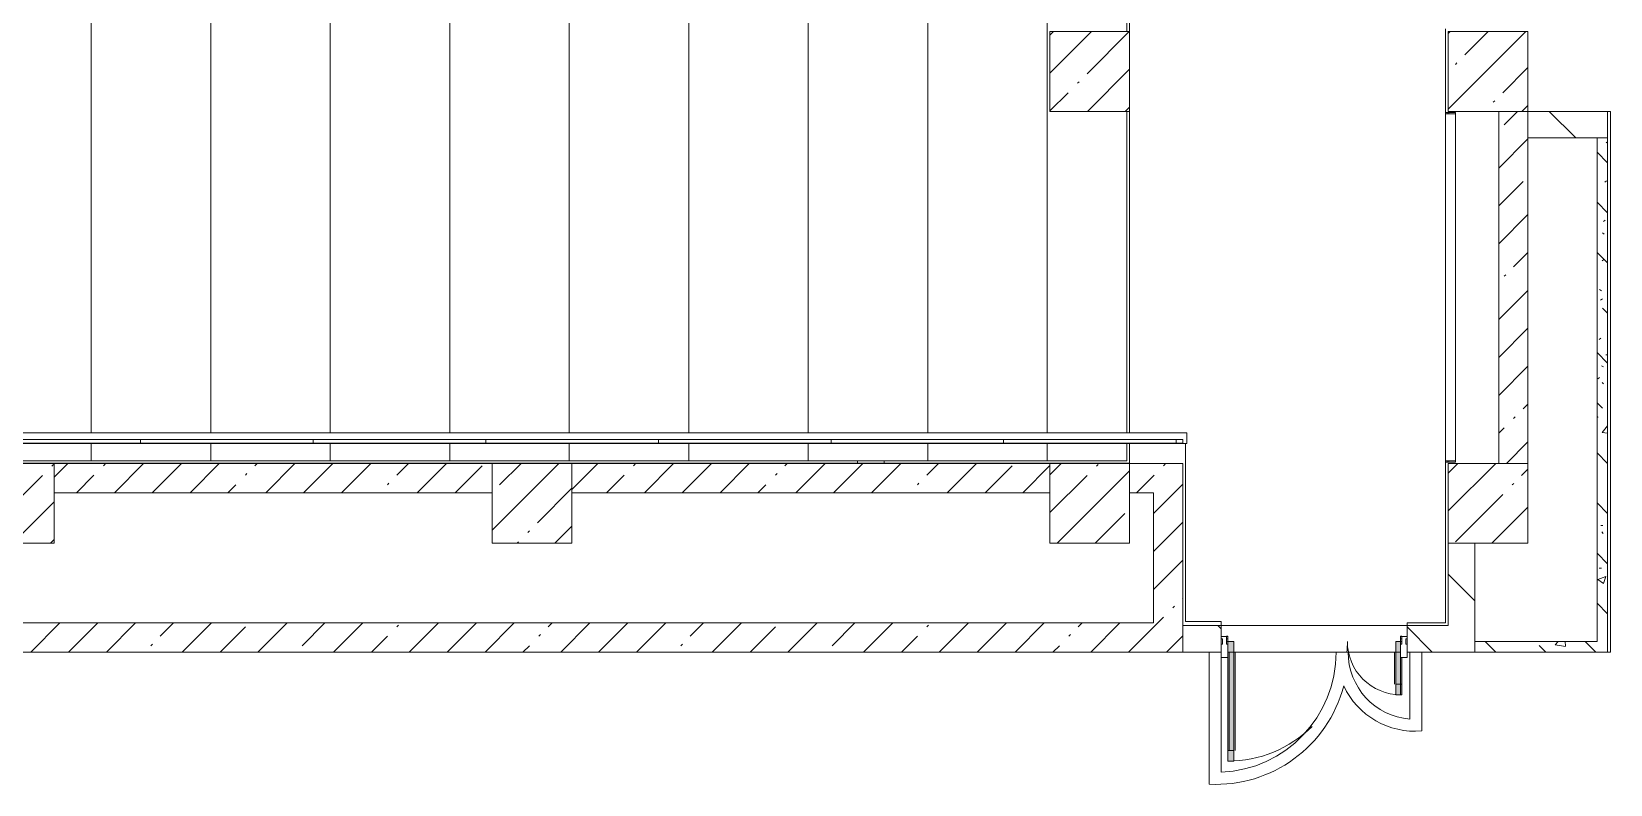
# Model space of a CAD drawing. Header units: millimetres. Extents: x 35157 to 232994, y -8553 to 29000.
# Drawn here: x 128324 to 140215, y 12785 to 18450 of the extents above; entities that cross this region are included whole.
import ezdxf

# ---------------------------------------------------------------- set-up
doc = ezdxf.new("R2010")
doc.units = ezdxf.units.MM
doc.linetypes.add('200_ШТРИХ__ш1_п0_6_', pattern=[800, 500, -300])
for name, color, linetype, lineweight, true_color in [('A-DETL-GENF-3', 7, 'Continuous', 5, 0xe2e2e2), ('A-DETL-GENF-4', 7, 'Continuous', 5, 0xaaaaaa), ('A-DOOR-3', 7, 'Continuous', 5, 0xaaaaaa), ('A-FLOR-1', 7, 'Continuous', 5, 0xaaaaaa), ('A-WALL-PATT-1', 7, 'Continuous', 5, 0x787878), ('I-WALL-25', 7, 'Continuous', 5, 0x787878)]:
    doc.layers.add(name, color=color, linetype=linetype, lineweight=lineweight, true_color=true_color)
for name, color, linetype, lineweight in [('A-DETL-MBND-1', 7, '200_ШТРИХ__ш1_п0_6_', 9), ('A-GLAZ-CWMG-2', 7, 'Continuous', 5), ('A-WALL', 7, 'Continuous', 9), ('A-WALL-9', 7, 'Continuous', 5), ('I-WALL-23', 7, 'Continuous', 5), ('S-COLS-1', 7, 'Continuous', 5), ('S-STRS-3', 7, 'Continuous', 5)]:
    doc.layers.add(name, color=color, linetype=linetype, lineweight=lineweight)
pattern_1 = [(45, (105984, 0), (-285.123, 285.123), []), (45, (106269.13, 0), (-285.123, 285.123), [504.031, -100.806, 16.764, -84.042])]
pattern_2 = [(135, (105984, 0), (-353.5534, -353.5534), [])]
pattern_3 = [(135, (105984, 0), (-377.171, -377.171), [533.4, -88.9, 17.78, -88.9]), (135, (105984, 376.94), (-377.171, -377.171), []), (50, (105984, 0), (637.6445, -55.7866), [66.675, -733.425]), (355, (105984, 0), (-123.349, 668.699), [53.34, -586.74]), (100.451, (106037.14, -4.65), (514.299, 612.908), [56.665, -623.315]), (46.184, (105984, 177.8), (948.776, -147.15), [100.012, -1100.137]), (96.636, (106063.1, 165.5), (830.91, 865.997), [84.998, -934.973]), (351.184, (105984, 177.8), (830.918, 865.988), [80.01, -880.11]), (21, (106072.9, 133.35), (530.6506, -357.928), [66.675, -733.425]), (326, (106072.9, 133.35), (216.308, 644.658), [53.34, -586.74]), (71.451, (106117.1, 103.5), (746.96, 286.724), [56.665, -623.315]), (37.5, (105984, 0), (10.8105, 295.9426), [16.764, -562.864, 16.764, -578.866, -588.962]), (37.5, (105984, 0), (10.8105, 295.9426), [-1175.258, 16.764, -572.198]), (7.5, (105984, 0), (233.8692, 350.6318), [16.764, -322.834, 16.764, -549.529, -224.472]), (7.5, (105984, 0), (233.8692, 350.6318), [-905.891, 16.764, -207.708]), (327.5, (105785.76, 0), (474.5678, -20.0513), [16.764, -205.486, 16.764, -676.656, -920.115]), (327.5, (105785.76, 0), (474.5678, -20.0513), [-915.67, 16.764, -903.351]), (317.5, (105696.86, 0), (518.452, 88.9934), [16.764, -272.161, 16.764, -443.738, -653.415]), (317.5, (105696.86, 0), (518.452, 88.9934), [-749.427, 16.764, -636.651])]

# ---------------------------------------------------------------- blocks, each defined once
blk = doc.blocks.new('BSC_Колонна _Прямоугольная - 600х600-V90-2_4_2_птичка')
at = {"layer": 'S-COLS-1'}
h = blk.add_hatch(dxfattribs=at)
h.set_pattern_fill('FP_95', color=256, style=0, pattern_type=2)
h.set_pattern_definition([(45, (-26110, -14900), (-285.123, 285.123), []), (45, (-25824.88, -14900), (-285.123, 285.123), [504.031, -100.806, 16.764, -84.042])])
h.paths.add_polyline_path([(-300, -300), (300, -300), (300, 300), (-300, 300)])
for p, q in [((300, 300), (-300, 300)), ((-300, 300), (-300, -300)), ((300, -300), (300, 300)), ((-300, -300), (300, -300))]:
    blk.add_line(p, q, dxfattribs=at)
blk = doc.blocks.new('BSC_Колонна _Прямоугольная - 600х600-V123-2_4_2_птичка')
at = {"layer": 'S-COLS-1'}
h = blk.add_hatch(dxfattribs=at)
h.set_pattern_fill('FP_123', color=256, style=0, pattern_type=2)
h.set_pattern_definition([(45, (-33310, -18150), (-285.123, 285.123), []), (45, (-33024.88, -18150), (-285.123, 285.123), [504.031, -100.806, 16.764, -84.042])])
h.paths.add_polyline_path([(-300, -300), (300, -300), (300, 300), (-300, 300), (-300, 12)])
for p, q in [((300, 300), (-300, 300)), ((-300, 300), (-300, -300)), ((300, -300), (300, 300)), ((-300, -300), (300, -300))]:
    blk.add_line(p, q, dxfattribs=at)
blk = doc.blocks.new('BSC_Колонна _Прямоугольная - 600х600-V133-2_4_2_птичка')
at = {"layer": 'S-COLS-1'}
h = blk.add_hatch(dxfattribs=at)
h.set_pattern_fill('FP_127', color=256, style=0, pattern_type=2)
h.set_pattern_definition([(45, (-33310, -14900), (-285.123, 285.123), []), (45, (-33024.88, -14900), (-285.123, 285.123), [504.031, -100.806, 16.764, -84.042])])
h.paths.add_polyline_path([(-300, -300), (300, -300), (300, 300), (-300, 300), (-300, -208)])
for p, q in [((300, 300), (-300, 300)), ((-300, 300), (-300, -300)), ((300, -300), (300, 300)), ((-300, -300), (300, -300))]:
    blk.add_line(p, q, dxfattribs=at)
blk = doc.blocks.new('BSC_Колонна _Прямоугольная - 600х600-V144-2_4_2_птичка')
at = {"layer": 'S-COLS-1'}
h = blk.add_hatch(dxfattribs=at)
h.set_pattern_fill('FP_137', color=256, style=0, pattern_type=2)
h.set_pattern_definition([(45, (-30310, -14900), (-285.123, 285.123), []), (45, (-30024.88, -14900), (-285.123, 285.123), [504.031, -100.806, 16.764, -84.042])])
h.paths.add_polyline_path([(-300, -300), (300, -300), (300, 300), (-300, 300)])
for p, q in [((300, 300), (-300, 300)), ((-300, 300), (-300, -300)), ((300, -300), (300, 300)), ((-300, -300), (300, -300))]:
    blk.add_line(p, q, dxfattribs=at)
blk = doc.blocks.new('BSC_Колонна _Прямоугольная - 600х600-V176-2_4_2_птичка')
at = {"layer": 'S-COLS-1'}
h = blk.add_hatch(dxfattribs=at)
h.set_pattern_fill('FP_162', color=256, style=0, pattern_type=2)
h.set_pattern_definition([(45, (-22210, -14900), (-285.123, 285.123), []), (45, (-21924.88, -14900), (-285.123, 285.123), [504.031, -100.806, 16.764, -84.042])])
h.paths.add_polyline_path([(-300, -300), (300, -300), (300, 300), (-300, 300)])
for p, q in [((300, 300), (-300, 300)), ((-300, 300), (-300, -300)), ((300, -300), (300, 300)), ((-300, -300), (300, -300))]:
    blk.add_line(p, q, dxfattribs=at)
blk = doc.blocks.new('Прямоугольный импост - Импост структурный с накладкой - 160мм Темный-32479175-2_4_2_птичка')
at = {"layer": 'A-GLAZ-CWMG-2'}
for p, q in [((-50, 40), (-50, 140)), ((-50, 140), (0, 140)), ((0, 140), (0, 40)), ((-40, 40), (-50, 40)), ((-50, -17), (-50, 0)), ((-50, 0), (-40, 0)), ((-40, 0), (-40, 40)), ((-10, 40), (-10, 0)), ((0, 40), (-10, 40)), ((-10, 0), (0, 0)), ((0, 0), (0, -17)), ((0, -17), (-50, -17))]:
    blk.add_line(p, q, dxfattribs=at)
blk = doc.blocks.new('Дверь_Витражная_остекление_ - Д-39_л_ Актовый-32481803-2_4_2_птичка')
at = {"layer": 'A-DETL-GENF-3'}
for points in [[(605, 920), (605, 20), (650, 20), (650, 920)], [(-660, 420), (-660, 140), (-650, 140), (-650, 40), (-660, 40), (-660, 20), (-615, 20), (-615, 420)]]:
    blk.add_hatch(color=256, dxfattribs=at).paths.add_polyline_path(points)
at = {"layer": 'A-DETL-GENF-4'}
for p, q in [((596, 840), (596, 100)), ((650, 920), (605, 920)), ((605, 920), (605, 20)), ((650, 920), (605, 920)), ((605, 920), (605, 20)), ((650, 840), (605, 840)), ((640, 840), (640, 100)), ((650, 920), (650, 140)), ((650, 140), (650, 920)), ((-660, 420), (-615, 420)), ((-660, 420), (-660, 140)), ((-615, 420), (-660, 420)), ((-660, 420), (-660, 140)), ((-615, 420), (-615, 20)), ((-615, 20), (-615, 420)), ((-660, 340), (-615, 340)), ((-650, 340), (-650, 140)), ((-606, 340), (-606, 100)), ((-650, 100), (-615, 100)), ((-615, 20), (-650, 20)), ((-650, 20), (-615, 20)), ((650, 100), (605, 100)), ((605, 20), (650, 20)), ((605, 20), (650, 20)), ((650, 40), (650, 20)), ((650, 20), (650, 40))]:
    blk.add_line(p, q, dxfattribs=at)
at = {"layer": 'A-DOOR-3'}
for p, q in [((650, 920), (650, 140)), ((-650, 420), (-650, 140)), ((-650, 20), (-660, 20)), ((-660, 20), (-660, -20)), ((-650, 40), (-650, 20)), ((-650, -20), (-650, 20)), ((650, 40), (650, 20)), ((660, 20), (650, 20)), ((650, 20), (650, -20)), ((660, -20), (660, 20)), ((-660, -20), (-650, -20)), ((650, -20), (660, -20))]:
    blk.add_line(p, q, dxfattribs=at)
for centre, radius, start, end in [((650, 20), 900, 90, 134.8292), ((-650, 20), 400, 360, 90), ((650, 20), 900, 174.8223, 180)]:
    blk.add_arc(centre, radius, start, end, dxfattribs=at)
blk = doc.blocks.new('Прямоугольный импост - Импост структурный с накладкой - 160мм Темный-32479277-2_4_2_птичка')
at = {"layer": 'A-GLAZ-CWMG-2'}
for p, q in [((0, 140), (-50, 140)), ((-50, 140), (-50, 40)), ((0, 40), (0, 140)), ((-50, 40), (-40, 40)), ((-40, 0), (-50, 0)), ((-50, 0), (-50, -17)), ((-40, 40), (-40, 0)), ((-10, 0), (-10, 40)), ((-10, 40), (0, 40)), ((0, 0), (-10, 0)), ((0, -17), (0, 0)), ((-50, -17), (0, -17))]:
    blk.add_line(p, q, dxfattribs=at)
blk = doc.blocks.new('Перекрытия 2 - Перекрытия 4-32990152-2_4_2_птичка')
at = {"layer": 'S-STRS-3'}
for p, q in [((21910, 19180), (22510, 19180)), ((21910, 19180), (21910, 15411)), ((22810, 19180), (23410, 19180)), ((22810, 15411), (22810, 19180)), ((23710, 19180), (24310, 19180)), ((23710, 15411), (23710, 19180)), ((24610, 19180), (25210, 19180)), ((24610, 15411), (24610, 19180)), ((25510, 19180), (26110, 19180)), ((25510, 15411), (25510, 19180)), ((26410, 19180), (27010, 19180)), ((26410, 15411), (26410, 19180)), ((27310, 19180), (27910, 19180)), ((27310, 15411), (27310, 19180)), ((28210, 19180), (28810, 19180)), ((28210, 15411), (28210, 19180)), ((29110, 19180), (29710, 19180)), ((29110, 15411), (29110, 19180)), ((30010, 19180), (30610, 19180)), ((30010, 15411), (30010, 19180)), ((30610, 18430), (30610, 19180)), ((30610, 15411), (30610, 17830)), ((21910, 15330), (21910, 15200)), ((22810, 15200), (22810, 15330)), ((23710, 15200), (23710, 15330)), ((24610, 15200), (24610, 15330)), ((25510, 15200), (25510, 15330)), ((26410, 15200), (26410, 15330)), ((27310, 15200), (27310, 15330)), ((28210, 15200), (28210, 15330)), ((29110, 15200), (29110, 15330)), ((30010, 15200), (30010, 15330)), ((30610, 15200), (30610, 15330)), ((22810, 15200), (21910, 15200)), ((23710, 15200), (22810, 15200)), ((24610, 15200), (23710, 15200)), ((25510, 15200), (24610, 15200)), ((26410, 15200), (25510, 15200)), ((27310, 15200), (26410, 15200)), ((28210, 15200), (27310, 15200)), ((29110, 15200), (28210, 15200)), ((30010, 15200), (29110, 15200)), ((30610, 15200), (30010, 15200))]:
    blk.add_line(p, q, dxfattribs=at)
blk = doc.blocks.new('Стены наклон_ амфитеатр - Стены наклон_ амфитеатр-32992696-2_4_2_птичка')
at = {"layer": 'A-WALL-PATT-1'}
h = blk.add_hatch(dxfattribs=at)
h.set_pattern_fill('FP_194', color=256, style=0, pattern_type=2)
h.set_pattern_definition([(0, (26444.5, 15393.4), (0, 246.1), []), (90, (26444.5, 15393.4), (-1300, 8e-14), [])])
h.paths.add_polyline_path([(31010, 15354), (31010, 15381), (21879, 15381), (21879, 15354), (30993, 15354)])
at = {"layer": 'A-WALL-9'}
for p, q in [((31041, 15431), (21879, 15431)), ((21879, 15431), (21879, 15381)), ((21879, 15381), (31010, 15381)), ((21879, 15354), (21879, 15381)), ((21879, 15350), (21879, 15354)), ((31010, 15354), (21879, 15354)), ((31010, 15350), (21879, 15350)), ((31010, 15381), (31010, 15350)), ((31010, 15350), (31041, 15350)), ((31041, 15350), (31041, 15431))]:
    blk.add_line(p, q, dxfattribs=at)
blk = doc.blocks.new('BSC_Колонна _Прямоугольная - 600х600-V240-2_4_2_птичка')
at = {"layer": 'S-COLS-1'}
h = blk.add_hatch(dxfattribs=at)
h.set_pattern_fill('FP_195', color=256, style=0, pattern_type=2)
h.set_pattern_definition([(45, (-30310, -18150), (-285.123, 285.123), []), (45, (-30024.88, -18150), (-285.123, 285.123), [504.031, -100.806, 16.764, -84.042])])
h.paths.add_polyline_path([(-300, -300), (300, -300), (300, 300), (-300, 300)])
for p, q in [((300, 300), (-300, 300)), ((-300, 300), (-300, -300)), ((300, -300), (300, 300)), ((-300, -300), (300, -300))]:
    blk.add_line(p, q, dxfattribs=at)

msp = doc.modelspace()

# ---------------------------------------------------------------- hatches: boundary and pattern name
at = {"layer": 'I-WALL-23'}
h = msp.add_hatch(dxfattribs=at)
h.set_pattern_fill('FP_97', color=256, style=0, pattern_type=2)
h.set_pattern_definition(pattern_1)
h.paths.add_polyline_path([(139575.9, 15200), (139594, 15200), (139594, 17850), (139374, 17850), (139374, 15200)])
h = msp.add_hatch(dxfattribs=at)
h.set_pattern_fill('FP_100', color=256, style=0, pattern_type=2)
h.set_pattern_definition(pattern_2)
h.paths.add_polyline_path([(140114, 17650), (140194, 17650), (140194, 17850), (139594, 17850), (139594, 17650), (140086.5, 17650)])
h = msp.add_hatch(dxfattribs=at)
h.set_pattern_fill('FP_97', color=256, style=0, pattern_type=2)
h.set_pattern_definition(pattern_1)
h.paths.add_polyline_path([(136594, 14980), (136774, 14980), (136774, 15200), (136594, 15196.3)])
h.paths.add_polyline_path([(132666.4, 14980), (135994, 14980), (135994, 15200), (132394, 15200), (132394, 14980)])
h.paths.add_polyline_path([(121854, 14980), (124094.3, 14980), (124094.3, 15200), (120304, 15200), (120304, 14980), (121654, 14980)])
h.paths.add_polyline_path([(131794, 14980), (131794, 15200), (128494, 15200), (128494, 14980), (128956.3, 14980)])
h.paths.add_polyline_path([(124694.3, 14980), (127894, 14980), (127894, 15200), (124694.3, 15200)])
h = msp.add_hatch(dxfattribs=at)
h.set_pattern_fill('FP_97', color=256, style=0, pattern_type=2)
h.set_pattern_definition(pattern_1)
h.paths.add_polyline_path([(136774, 13780), (136994, 13780), (136994, 15200), (136774, 15200), (136774, 14000)])
h = msp.add_hatch(dxfattribs=at)
h.set_pattern_fill('FP_100', color=256, style=0, pattern_type=2)
h.set_pattern_definition(pattern_2)
h.paths.add_polyline_path([(139159, 13780), (139194, 13780), (139194, 14600), (138994, 14600), (138994, 13780)])
h = msp.add_hatch(dxfattribs=at)
h.set_pattern_fill('FP_97', color=256, style=0, pattern_type=2)
h.set_pattern_definition(pattern_1)
h.paths.add_polyline_path([(136376.5, 13780), (136774, 13780), (136774, 14000), (126194, 14000), (126194, 13780), (132666.4, 13780)])
h = msp.add_hatch(dxfattribs=at)
h.set_pattern_fill('FP_100', color=256, style=0, pattern_type=2)
h.set_pattern_definition(pattern_2)
h.paths.add_polyline_path([(138994, 13780), (138994, 13980), (138684, 13980), (138684, 13780)])
h.paths.add_polyline_path([(136994, 13780), (137284, 13780), (137284, 13980), (136994, 13980)])
at = {"layer": 'I-WALL-25'}
h = msp.add_hatch(dxfattribs=at)
h.set_pattern_fill('FP_105', color=256, style=0, pattern_type=2)
h.set_pattern_definition(pattern_3)
h.paths.add_polyline_path([(140194, 13780), (140194, 17650), (140114, 17650), (140114, 13780)])
h = msp.add_hatch(dxfattribs=at)
h.set_pattern_fill('FP_105', color=256, style=0, pattern_type=2)
h.set_pattern_definition(pattern_3)
h.paths.add_polyline_path([(139194, 13780), (140114, 13780), (140114, 13860), (139194, 13860)])

# ---------------------------------------------------------------- linework, layer by layer
at = {"layer": 'A-DETL-MBND-1'}
for p, q in [((134544, 15203), (134544, 15220)), ((134744, 15220), (134744, 15203))]:
    msp.add_line(p, q, dxfattribs=at)
at = {"layer": 'A-FLOR-1'}
for p, q in [((136594, 20590), (136594, 18450)), ((138974, 17840), (138974, 18470)), ((136594, 17850), (136594, 15430.8)), ((140194, 17850), (140215, 17850)), ((140215, 17850), (140215, 13780)), ((136594, 15350), (136594, 15200)), ((137014, 15350), (137014, 14011)), ((136594, 15203.4), (120294, 15203.4)), ((138974, 14000), (138974, 15210)), ((137014, 14011), (137284, 14011)), ((137284, 14011), (137284, 13980)), ((138684, 13980), (138684, 14000)), ((138684, 14000), (138974, 14000)), ((137194.2, 13780), (137194.2, 12786.3)), ((137284.2, 12875.9), (137284.2, 13740)), ((138149.2, 13780), (138634, 13780)), ((138704.2, 13780), (138704.2, 13276.6)), ((138794.2, 13187.1), (138794.2, 13780)), ((140215, 13780), (140194, 13780))]:
    msp.add_line(p, q, dxfattribs=at)
for centre, radius, start, end in [((137244.2, 13780), 905, 272.53324, 0), ((138744.2, 13780), 505, 180, 265.45696), ((137244.2, 13780), 995, 267.1196, 345.20242), ((138744.2, 13780), 595, 205.28402, 274.82046)]:
    msp.add_arc(centre, radius, start, end, dxfattribs=at)
at = {"layer": 'A-WALL'}
for p, q in [((138986.5, 17840), (138986.5, 17830)), ((138999, 17840), (138999, 17830)), ((139594, 17650), (139594, 17850)), ((140194, 17650), (140114, 17650)), ((138986.5, 15220), (138986.5, 15210)), ((138999, 15220), (138999, 15210)), ((136994, 13780), (136994, 13980))]:
    msp.add_line(p, q, dxfattribs=at)
at = {"layer": 'I-WALL-23'}
for p, q in [((139049, 17840), (138974, 17840)), ((138974, 15210), (138974, 17840)), ((139049, 17840), (139049, 15210)), ((139374, 17850), (139374, 15200)), ((140194, 17850), (139594, 17850)), ((140194, 13780), (140194, 17850)), ((138974, 17830), (139049, 17830)), ((139594, 15200), (139594, 17650)), ((139594, 17650), (140114, 17650)), ((140114, 17650), (140114, 13860)), ((131794, 15200), (128494, 15200)), ((135994, 15200), (132394, 15200)), ((136994, 15200), (136594, 15200)), ((136994, 13980), (136994, 15200)), ((138974, 15220), (139049, 15220)), ((138974, 15210), (139049, 15210)), ((128494, 14980), (131794, 14980)), ((132394, 14980), (135994, 14980)), ((136594, 14980), (136774, 14980)), ((136774, 14980), (136774, 14000)), ((138994, 14600), (138994, 13980)), ((139194, 14600), (139194, 13780)), ((136774, 14000), (126194, 14000)), ((136994, 13980), (138994, 13980)), ((137284, 13780), (137284, 13980)), ((138684, 13980), (138684, 13780)), ((140114, 13860), (139194, 13860)), ((126194, 13780), (137284, 13780)), ((138149.2, 13780), (137334, 13780)), ((138684, 13780), (140194, 13780))]:
    msp.add_line(p, q, dxfattribs=at)

# ---------------------------------------------------------------- block references
at = {"layer": 'A-DOOR-3', "rotation": 180}
msp.add_blockref('Дверь_Витражная_остекление_ - Д-39_л_ Актовый-32481803-2_4_2_птичка', (137984, 13880), dxfattribs=at)
at = {"layer": 'A-GLAZ-CWMG-2', "rotation": 180}
msp.add_blockref('Прямоугольный импост - Импост структурный с накладкой - 160мм Темный-32479277-2_4_2_птичка', (137284, 13880), dxfattribs=at)
at = {"layer": 'A-GLAZ-CWMG-2', "extrusion": (0, 0, -1), "rotation": 180}
msp.add_blockref('Прямоугольный импост - Импост структурный с накладкой - 160мм Темный-32479175-2_4_2_птичка', (-138684, 13880), dxfattribs=at)
at = {"layer": 'A-WALL-9'}
msp.add_blockref('Стены наклон_ амфитеатр - Стены наклон_ амфитеатр-32992696-2_4_2_птичка', (105984, 0), dxfattribs=at)
at = {"layer": 'S-COLS-1'}
for name, p in [('BSC_Колонна _Прямоугольная - 600х600-V240-2_4_2_птичка', (136294, 18150)), ('BSC_Колонна _Прямоугольная - 600х600-V123-2_4_2_птичка', (139294, 18150)), ('BSC_Колонна _Прямоугольная - 600х600-V176-2_4_2_птичка', (128194, 14900)), ('BSC_Колонна _Прямоугольная - 600х600-V90-2_4_2_птичка', (132094, 14900)), ('BSC_Колонна _Прямоугольная - 600х600-V144-2_4_2_птичка', (136294, 14900)), ('BSC_Колонна _Прямоугольная - 600х600-V133-2_4_2_птичка', (139294, 14900))]:
    msp.add_blockref(name, p, dxfattribs=at)
at = {"layer": 'S-STRS-3'}
msp.add_blockref('Перекрытия 2 - Перекрытия 4-32990152-2_4_2_птичка', (105964, 20), dxfattribs=at)

doc.saveas('drawing.dxf')
